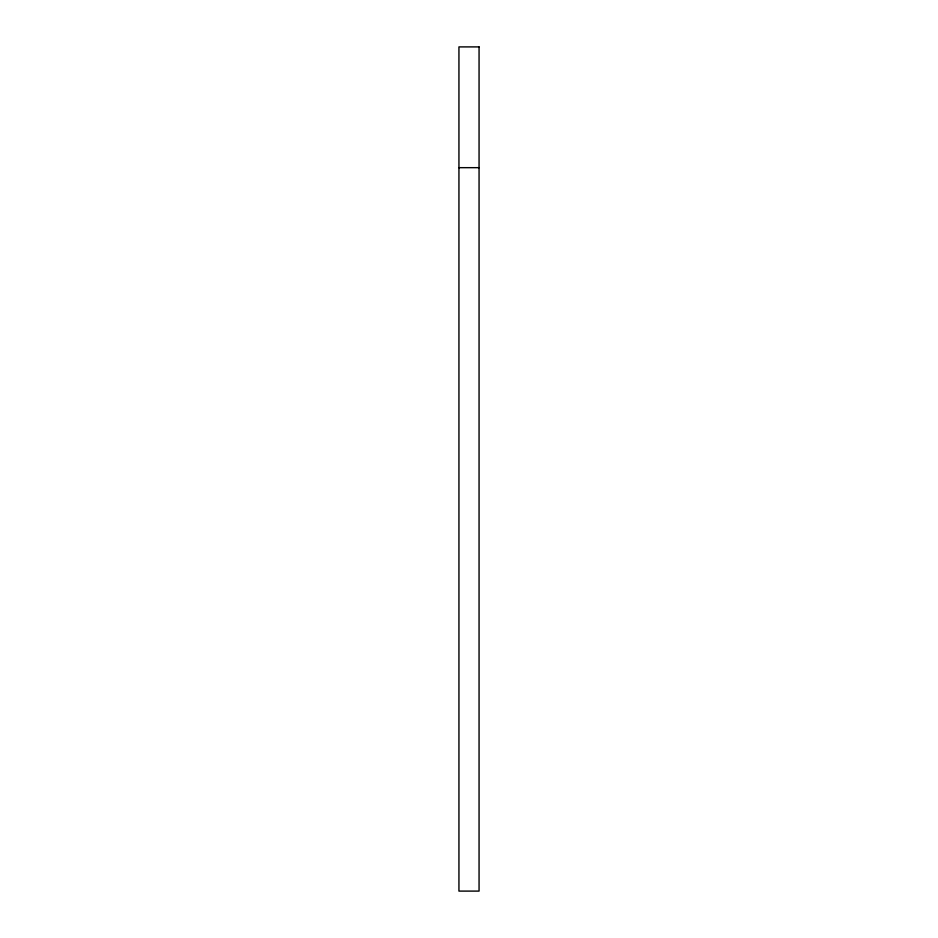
<?xml version="1.0" encoding="UTF-8"?>
<svg xmlns="http://www.w3.org/2000/svg" width="938" height="938" viewBox="0 0 938 938"><rect width="100%" height="100%" fill="white"/><g stroke="black" fill="none" stroke-linecap="round" stroke-linejoin="round"><path stroke-width="1.41" d="M458.94 167.668L479.06 167.668M479.06 46.9L458.94 46.9L458.94 891.1L479.06 891.1L479.06 46.9"/></g></svg>
